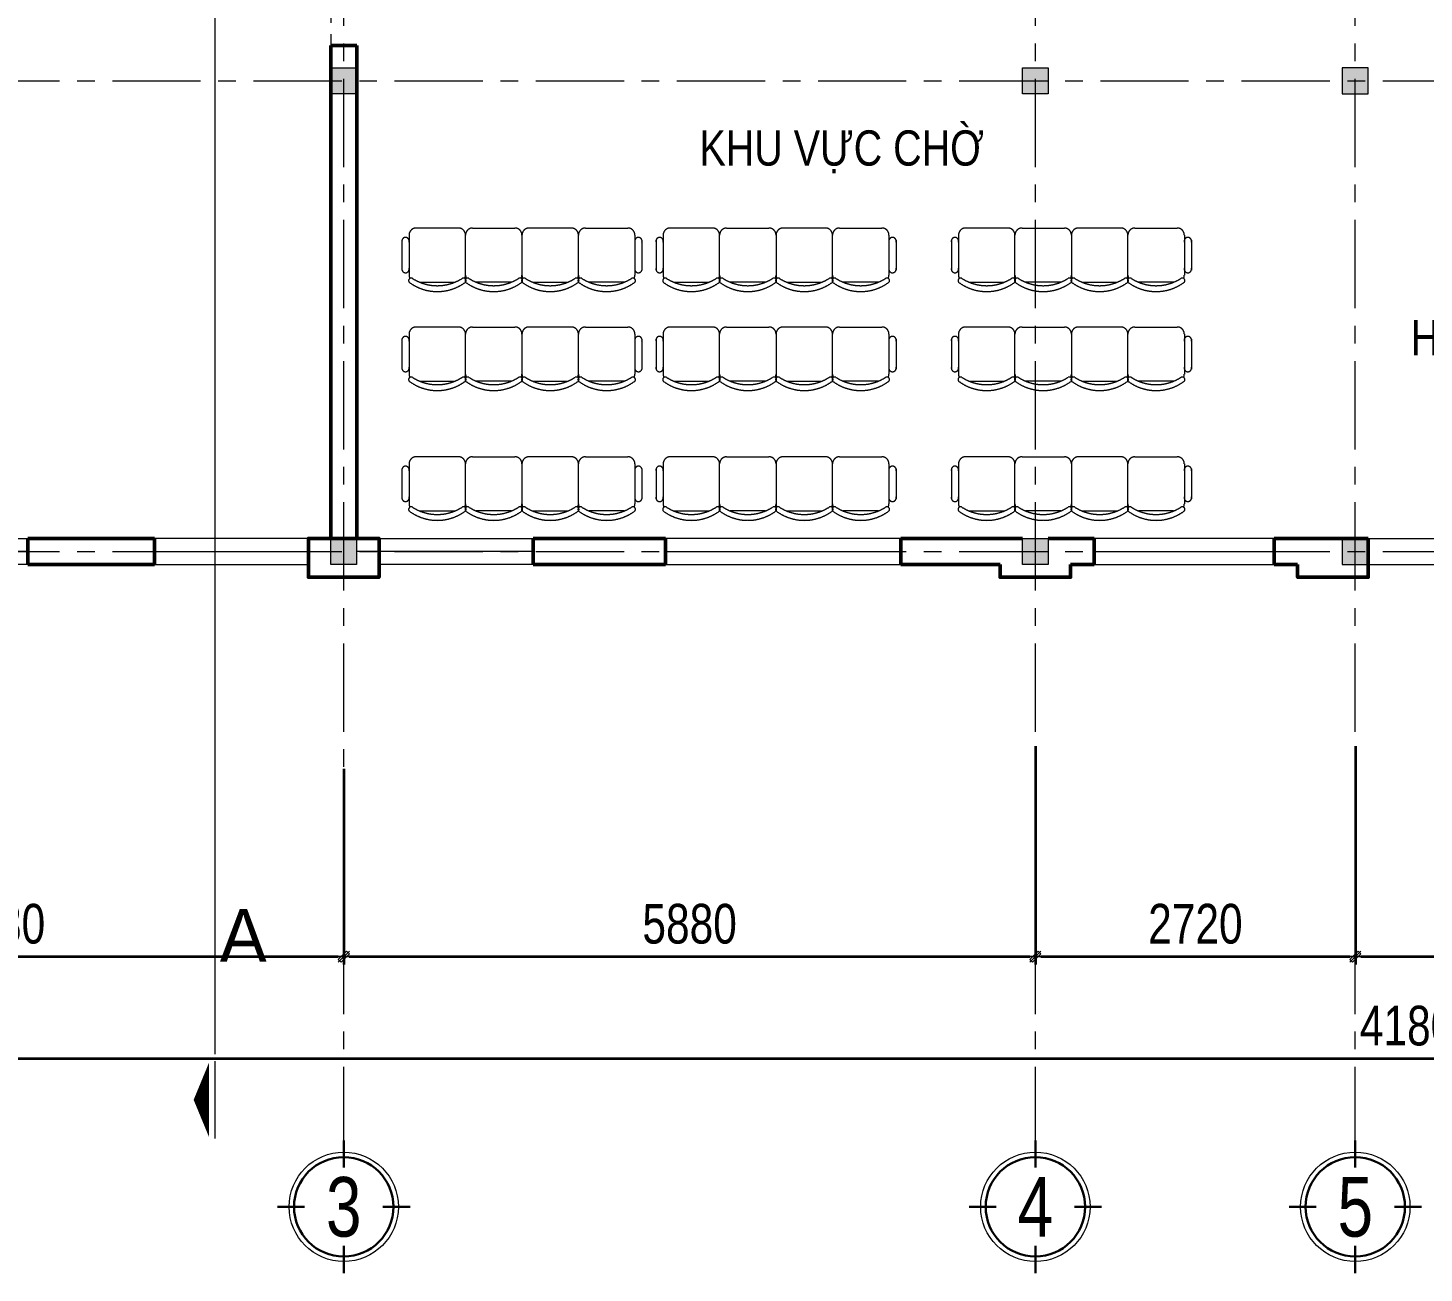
# Model space of a CAD drawing. Header units: millimetres. Extents: x 1109421 to 1726579, y -247837 to 144927.
# Drawn here: x 1245442 to 1257312, y -221102 to -210517 of the extents above; entities that cross this region are included whole.
import ezdxf
from ezdxf.enums import TextEntityAlignment as Align

# ---------------------------------------------------------------- set-up
doc = ezdxf.new("R2010")
doc.units = ezdxf.units.MM
doc.header["$LTSCALE"] = 600
doc.header["$MEASUREMENT"] = 0
for name, pattern in [('00_Hidden', [2.4, 1.6, -0.8]), ('CENTER', [2, 1.25, -0.25, 0.25, -0.25]), ('DASHED', [0.75, 0.5, -0.25]), ('HIDDEN', [0.375, 0.25, -0.125])]:
    doc.linetypes.add(name, pattern=pattern)
doc.layers.get('0').update_dxf_attribs({"lineweight": 0})
doc.layers.get('Defpoints').update_dxf_attribs({"lineweight": 0})
for name, color, linetype, lineweight in [('cat1', 30, 'Continuous', 50), ('cot', 40, 'Continuous', 13), ('dim', 144, 'Continuous', 13), ('LC ISO', 153, 'Continuous', 13), ('LC Khac', 4, 'Continuous', 9), ('LC MANH DUT', 35, 'HIDDEN', 5), ('LC Text2', 7, 'Continuous', 25), ('Noi that', 35, 'Continuous', 9), ('PCCC-BAO CHAY - DAY', 3, 'DASHED', 35), ('thay1', 63, 'Continuous', 18), ('truc', 76, 'CENTER', 9)]:
    doc.layers.add(name, color=color, linetype=linetype, lineweight=lineweight)
doc.styles.add('EG 1', font='VHAVANB.TTF')
doc.styles.add('HOATBIF', font='hoatbif.shx', dxfattribs={"width": 0.8})
doc.styles.add('LC 1', font='VHAVANB.TTF')
doc.styles.add('T2', font='VHARIAL.TTF', dxfattribs={"width": 0.8})
doc.styles.add('Tahoma', font='tahoma.ttf')
doc.dimstyles.new('1-135', dxfattribs={"dimscale": 135, "dimtxt": 2.5, "dimasz": 0.35, "dimexe": 0.5, "dimexo": 0, "dimgap": 0.8, "dimtad": 1, "dimdec": 0, "dimzin": 0, "dimdsep": 46, "dimtxsty": 'HOATBIF', "dimblk1": 'DOT', "dimblk2": 'DOT', "dimsah": 1, "dimcen": -1, "dimdle": 1, "dimclrd": 256, "dimclre": 256, "dimclrt": 4, "dimadec": 3, "dimazin": 2, "dimtfac": 0.333333, "dimtdec": 0, "dimtix": 1, "dimtmove": 2, "dimatfit": 3, "dimldrblk": 'DOT', "dimfxl": 1, "dimtvp": 0.833333, "dimtolj": 1, "dimtzin": 0, "dimarcsym": 0})

# ---------------------------------------------------------------- blocks, each defined once
blk = doc.blocks.new('c330x450')
at = {"layer": 'cot', "ltscale": 2}
h = blk.add_hatch(color=256, dxfattribs=at)
h.dxf.hatch_style = 1
h.paths.add_polyline_path([(897343, 22412), (897563, 22412), (897563, 22632), (897343, 22632)])
blk.add_lwpolyline([(897343, 22412), (897563, 22412), (897563, 22632), (897343, 22632)], close=True, dxfattribs=at)
blk = doc.blocks.new('KyHieu TrucDinhVi')
at = {"color": 7, "lineweight": 30}
for p, q in [((0, 2.364), (0, 4)), ((-2.364, 0), (-4, 0)), ((2.364, 0), (4, 0)), ((0, -2.364), (0, -4))]:
    blk.add_line(p, q, dxfattribs=at)
blk.add_circle((0, 0), 3.3)
blk.add_circle((0, 0), 3, dxfattribs=at)
at = {"ltscale": 20, "style": 'Tahoma'}
blk.add_attdef('AA', text='', height=3, dxfattribs=at).set_placement((0, 0), align=Align.MIDDLE_CENTER)
blk = doc.blocks.new('DOT')
at = {"layer": 'dim'}
for p, q in [((-3, 0), (3, 0)), ((-1, -1), (1, 1))]:
    blk.add_line(p, q, dxfattribs=at)
blk.add_lwpolyline([(0.5, 1), (-1, -0.5), (-0.5, -1), (1, 0.5)], close=True, dxfattribs=at)
blk = doc.blocks.new('*D526')
at = {"layer": 'Defpoints', "color": 0, "transparency": 16777216}
for p in [(1150076, -194442), (1144196, -194701), (1150076, -196037)]:
    blk.add_point(p, dxfattribs=at)
at = {"layer": 'dim', "lineweight": -2, "transparency": 16777216}
for p, q in [((1150076, -194442), (1150076, -196104)), ((1144196, -194701), (1144196, -196104)), ((1144243, -196037), (1150028, -196037))]:
    blk.add_line(p, q, dxfattribs=at)
at = {"layer": 'dim', "lineweight": -2, "transparency": 16777216, "xscale": 47.25, "yscale": 47.25, "zscale": 47.25, "rotation": 180}
blk.add_blockref('DOT', (1144196, -196037), dxfattribs=at)
at = {"layer": 'dim', "lineweight": -2, "transparency": 16777216, "xscale": 47.25, "yscale": 47.25, "zscale": 47.25}
blk.add_blockref('DOT', (1150076, -196037), dxfattribs=at)
at = {"layer": 'dim', "color": 4, "transparency": 16777216, "insert": (1147136, -195760), "char_height": 337.5, "attachment_point": 5, "style": 'HOATBIF'}
blk.add_mtext('\\A1;5880', dxfattribs=at)
blk = doc.blocks.new('_Dot')
at = {"color": 0, "linetype": 'ByBlock', "lineweight": -2}
blk.add_line((-0.5, 0), (-1, 0), dxfattribs=at)
at = {"color": 0, "linetype": 'ByBlock', "const_width": 0.5}
blk.add_lwpolyline([(-0.25, 0, 1), (0.25, 0, 1)], format="xyb", close=True, dxfattribs=at)
blk = doc.blocks.new('*D527')
at = {"layer": 'Defpoints', "color": 0, "transparency": 16777216}
for p in [(1155956, -194249), (1150076, -194442), (1155956, -196037)]:
    blk.add_point(p, dxfattribs=at)
at = {"layer": 'dim', "lineweight": -2, "transparency": 16777216}
for p, q in [((1155956, -194249), (1155956, -196104)), ((1150076, -194442), (1150076, -196104)), ((1150123, -196037), (1155908, -196037))]:
    blk.add_line(p, q, dxfattribs=at)
at = {"layer": 'dim', "lineweight": -2, "transparency": 16777216, "xscale": 47.25, "yscale": 47.25, "zscale": 47.25, "rotation": 180}
blk.add_blockref('DOT', (1150076, -196037), dxfattribs=at)
at = {"layer": 'dim', "lineweight": -2, "transparency": 16777216, "xscale": 47.25, "yscale": 47.25, "zscale": 47.25}
blk.add_blockref('DOT', (1155956, -196037), dxfattribs=at)
at = {"layer": 'dim', "color": 4, "transparency": 16777216, "insert": (1153016, -195760), "char_height": 337.5, "attachment_point": 5, "style": 'HOATBIF'}
blk.add_mtext('\\A1;5880', dxfattribs=at)
blk = doc.blocks.new('*D528')
at = {"layer": 'Defpoints', "color": 0, "transparency": 16777216}
for p in [(1155956, -194249), (1158676, -194249), (1158676, -196037)]:
    blk.add_point(p, dxfattribs=at)
at = {"layer": 'dim', "lineweight": -2, "transparency": 16777216}
for p, q in [((1155956, -194249), (1155956, -196104)), ((1158676, -194249), (1158676, -196104)), ((1156003, -196037), (1158628, -196037))]:
    blk.add_line(p, q, dxfattribs=at)
at = {"layer": 'dim', "lineweight": -2, "transparency": 16777216, "xscale": 47.25, "yscale": 47.25, "zscale": 47.25, "rotation": 180}
blk.add_blockref('DOT', (1155956, -196037), dxfattribs=at)
at = {"layer": 'dim', "lineweight": -2, "transparency": 16777216, "xscale": 47.25, "yscale": 47.25, "zscale": 47.25}
blk.add_blockref('DOT', (1158676, -196037), dxfattribs=at)
at = {"layer": 'dim', "color": 4, "transparency": 16777216, "insert": (1157316, -195760), "char_height": 337.5, "attachment_point": 5, "style": 'HOATBIF'}
blk.add_mtext('\\A1;2720', dxfattribs=at)
blk = doc.blocks.new('*D529')
at = {"layer": 'Defpoints', "color": 0, "transparency": 16777216}
for p in [(1158676, -194249), (1163156, -194472), (1163156, -196037)]:
    blk.add_point(p, dxfattribs=at)
at = {"layer": 'dim', "lineweight": -2, "transparency": 16777216}
for p, q in [((1158676, -194249), (1158676, -196104)), ((1163156, -194472), (1163156, -196104)), ((1158723, -196037), (1163108, -196037))]:
    blk.add_line(p, q, dxfattribs=at)
at = {"layer": 'dim', "lineweight": -2, "transparency": 16777216, "xscale": 47.25, "yscale": 47.25, "zscale": 47.25, "rotation": 180}
blk.add_blockref('DOT', (1158676, -196037), dxfattribs=at)
at = {"layer": 'dim', "lineweight": -2, "transparency": 16777216, "xscale": 47.25, "yscale": 47.25, "zscale": 47.25}
blk.add_blockref('DOT', (1163156, -196037), dxfattribs=at)
at = {"layer": 'dim', "color": 4, "transparency": 16777216, "insert": (1160916, -195760), "char_height": 337.5, "attachment_point": 5, "style": 'HOATBIF'}
blk.add_mtext('\\A1;4480', dxfattribs=at)
blk = doc.blocks.new('*D533')
at = {"layer": 'Defpoints', "color": 0, "transparency": 16777216}
for p in [(1138316, -194407), (1180116, -194407), (1180116, -196902)]:
    blk.add_point(p, dxfattribs=at)
at = {"layer": 'dim', "lineweight": -2, "transparency": 16777216}
for p, q in [((1138316, -194407), (1138316, -196970)), ((1180116, -194407), (1180116, -196970)), ((1138363, -196902), (1180068, -196902))]:
    blk.add_line(p, q, dxfattribs=at)
at = {"layer": 'dim', "lineweight": -2, "transparency": 16777216, "xscale": 47.25, "yscale": 47.25, "zscale": 47.25, "rotation": 180}
blk.add_blockref('DOT', (1138316, -196902), dxfattribs=at)
at = {"layer": 'dim', "lineweight": -2, "transparency": 16777216, "xscale": 47.25, "yscale": 47.25, "zscale": 47.25}
blk.add_blockref('DOT', (1180116, -196902), dxfattribs=at)
at = {"layer": 'dim', "color": 4, "transparency": 16777216, "insert": (1159216, -196626), "char_height": 337.5, "attachment_point": 5, "style": 'HOATBIF'}
blk.add_mtext('\\A1;41800', dxfattribs=at)
blk = doc.blocks.new('*U584')
at = {"layer": 'LC Khac', "color": 1, "ltscale": 2}
for p, q in [((0, 485.5), (0, 0)), ((0, -15861.6), (0, -16347))]:
    blk.add_line(p, q, dxfattribs=at)
for points in [[(134, 242.7, 0, 471.4, 0), (36.6, 242.7, 275, 275, 0)], [(134, -16104.3, 0, 471.4, 0), (36.6, -16104.3, 275, 275, 0)]]:
    blk.add_lwpolyline(points, format="xyseb", dxfattribs=at)
at = {"layer": 'LC MANH DUT', "ltscale": 200}
blk.add_line((0, -48.7), (0, -15817.7), dxfattribs=at)
at = {"ltscale": 2, "style": 'LC 1'}
for p in [(-178.5, 242.7), (-178.5, -16104.3)]:
    blk.add_attdef('LC', text='', height=330, dxfattribs=at).set_placement(p, align=Align.MIDDLE_CENTER)
blk = doc.blocks.new('dfdfdffđ')
at = {"layer": 'Noi that', "linetype": '00_Hidden'}
for p, q in [((954257, -6273), (954257, -6613)), ((954677, -6213), (954317, -6213)), ((954737, -6613), (954737, -6273)), ((954737, -6613), (954737, -6273)), ((954797, -6213), (955157, -6213)), ((955217, -6273), (955217, -6613)), ((955217, -6273), (955217, -6613)), ((955637, -6213), (955277, -6213)), ((955697, -6613), (955697, -6273)), ((955697, -6613), (955697, -6273)), ((955757, -6213), (956117, -6213)), ((956177, -6273), (956177, -6613)), ((954197, -6316), (954197, -6571)), ((956237, -6316), (956237, -6571)), ((954348, -6673), (954646, -6673)), ((955126, -6673), (954828, -6673)), ((955308, -6673), (955606, -6673)), ((956086, -6673), (955788, -6673))]:
    blk.add_line(p, q, dxfattribs=at)
for centre, radius, start, end in [((954317, -6273), 60, 90, 180), ((954677, -6273), 60, 0, 90), ((954797, -6273), 60, 90, 180), ((955157, -6273), 60, 0, 90), ((955277, -6273), 60, 90, 180), ((955637, -6273), 60, 0, 90), ((955757, -6273), 60, 90, 180), ((956117, -6273), 60, 0, 90), ((954227, -6324), 31.2, 343.7398, 196.2602), ((956207, -6324), 31.2, 343.7398, 196.2602), ((954227, -6562), 31.2, 163.7398, 16.2602), ((954275, -6660), 21.9, 57.9726, 216.6901), ((954317, -6613), 60, 180, 207.5844), ((954497, -6310), 393, 237.5758, 302.4242), ((954720, -6660), 21.9, 323.3099, 122.0274), ((954677, -6613), 60, 332.4156, 0), ((954755, -6660), 21.9, 57.9726, 216.6901), ((954797, -6613), 60, 180, 207.5844), ((954977, -6310), 393, 237.5758, 302.4242), ((955200, -6660), 21.9, 323.3099, 122.0274), ((955157, -6613), 60, 332.4156, 0), ((955235, -6660), 21.9, 57.9726, 216.6901), ((955277, -6613), 60, 180, 207.5844), ((955457, -6310), 393, 237.5758, 302.4242), ((955680, -6660), 21.9, 323.3099, 122.0274), ((955637, -6613), 60, 332.4156, 0), ((955715, -6660), 21.9, 57.9726, 216.6901), ((955757, -6613), 60, 180, 207.5844), ((955937, -6310), 393, 237.5758, 302.4242), ((956160, -6660), 21.9, 323.3099, 122.0274), ((956117, -6613), 60, 332.4156, 0), ((956207, -6562), 31.2, 163.7398, 16.2602), ((954497, -6353), 400, 233.1301, 306.8699), ((954977, -6353), 400, 233.1301, 306.8699), ((955457, -6353), 400, 233.1301, 306.8699), ((955937, -6353), 400, 233.1301, 306.8699)]:
    blk.add_arc(centre, radius, start, end, dxfattribs=at)
blk = doc.blocks.new('A$Ce210b8fe')
at = {"layer": 'cat1'}
for p, q in [((14736.6, 13818.1), (14736.6, 9628.1)), ((14736.6, 13818.1), (14956.6, 13818.1)), ((14956.6, 13818.1), (14956.6, 9628.1)), ((12161.6, 9628.1), (12161.6, 9408.1)), ((12161.6, 9628.1), (13236.6, 9628.1)), ((13236.6, 9408.1), (13236.6, 9628.1)), ((16456.6, 9408.1), (16456.6, 9628.1)), ((16456.6, 9628.1), (17581.6, 9628.1)), ((17581.6, 9628.1), (17581.6, 9408.1)), ((19581.6, 9628.1), (19581.6, 9408.1)), ((19581.6, 9628.1), (20616.6, 9628.1)), ((19581.6, 9628.1), (20616.6, 9628.1)), ((20836.6, 9628.1), (21226.6, 9628.1)), ((21226.6, 9628.1), (21226.6, 9408.1)), ((22756.6, 9628.1), (22756.6, 9408.1)), ((22756.6, 9628.1), (23556.6, 9628.1)), ((23556.6, 9628.1), (23556.6, 9408.1)), ((12161.6, 9408.1), (13236.6, 9408.1)), ((16456.6, 9408.1), (17581.6, 9408.1)), ((19581.6, 9408.1), (20426.6, 9408.1)), ((21026.6, 9408.1), (21226.6, 9408.1)), ((22756.6, 9408.1), (22956.6, 9408.1))]:
    blk.add_line(p, q, dxfattribs=at)
for points in [[(14546.6, 9408.1), (14546.6, 9628.1), (15146.6, 9628.1), (15146.6, 9408.1)], [(14546.6, 9408.1), (14546.6, 9298.1), (15146.6, 9298.1), (15146.6, 9408.1)], [(20426.6, 9408.1), (20426.6, 9298.1), (21026.6, 9298.1), (21026.6, 9408.1)], [(22956.6, 9408.1), (22956.6, 9298.1), (23556.6, 9298.1), (23556.6, 9408.1)]]:
    blk.add_lwpolyline(points, dxfattribs=at)
at = {"layer": 'Noi that', "linetype": '00_Hidden', "ltscale": 0.2}
blk.add_line((14736.6, 16218.1), (14736.6, 13818.1), dxfattribs=at)
at = {"layer": 'thay1'}
for p, q in [((23556.6, 9628.1), (27816.6, 9628.1)), ((12161.6, 9518.1), (10161.6, 9518.1)), ((13236.6, 9518.1), (14736.6, 9518.1)), ((16456.6, 9518.1), (14956.6, 9518.1)), ((17581.6, 9518.1), (19581.6, 9518.1)), ((21226.6, 9518.1), (22756.6, 9518.1)), ((23556.6, 9408.1), (27816.6, 9408.1))]:
    blk.add_line(p, q, dxfattribs=at)
for points in [[(12161.6, 9408.1), (10161.6, 9408.1), (10161.6, 9628.1), (12161.6, 9628.1)], [(13236.6, 9408.1), (14546.6, 9408.1), (14546.6, 9628.1), (13236.6, 9628.1)], [(16456.6, 9408.1), (15146.6, 9408.1), (15146.6, 9628.1), (16456.6, 9628.1)], [(17581.6, 9408.1), (19581.6, 9408.1), (19581.6, 9628.1), (17581.6, 9628.1)], [(21226.6, 9408.1), (22756.6, 9408.1), (22756.6, 9628.1), (21226.6, 9628.1)]]:
    blk.add_lwpolyline(points, close=True, dxfattribs=at)
at = {"layer": 'truc'}
for p, q in [((14846.6, 4385.8), (14846.6, 26962)), ((20726.6, 4385.8), (20726.6, 26962)), ((23446.6, 4385.8), (23446.6, 26962)), ((879.3, 13518.1), (47850, 13518.1)), ((879.3, 9518.1), (47850, 9518.1))]:
    blk.add_line(p, q, dxfattribs=at)
ref = blk.add_blockref('*U584', (13751.4, 26597.1), dxfattribs=dict(xscale=-1.35, yscale=1.35, zscale=1.35))
ref.add_attrib('LC', 'A', dxfattribs={"ltscale": 2, "height": 445.5, "style": 'LC 1'}).set_placement((13992.5, 6254.3), align=Align.MIDDLE_CENTER)
ref.add_attrib('LC', 'A', dxfattribs={"ltscale": 2, "height": 445.5, "style": 'LC 1'}).set_placement((13992.7, 26924.8), align=Align.MIDDLE_CENTER)
at = {"layer": 'cat1', "xscale": -1, "rotation": 180}
for p in [(-882606.7, 36039.9), (-876726.7, 36039.9), (-882606.7, 32039.9), (-876726.7, 32039.9)]:
    blk.add_blockref('c330x450', p, dxfattribs=at)
at = {"layer": 'cat1'}
for name, p in [('c330x450', (-874006.7, -9003.8)), ('dfdfdffđ', (-938855.1, 18480)), ('dfdfdffđ', (-936695, 18480)), ('dfdfdffđ', (-934183.9, 18480)), ('dfdfdffđ', (-938855.1, 17638.7)), ('dfdfdffđ', (-936695, 17638.7)), ('dfdfdffđ', (-934183.9, 17638.7)), ('dfdfdffđ', (-938855.1, 16535.3)), ('dfdfdffđ', (-936695, 16535.3)), ('dfdfdffđ', (-934183.9, 16535.3)), ('c330x450', (-874006.7, -13003.8))]:
    blk.add_blockref(name, p, dxfattribs=at)
at = {"layer": 'LC ISO'}
ref = blk.add_blockref('KyHieu TrucDinhVi', (14846.6, 3946.9), dxfattribs=dict(at, xscale=140.8352653944289, yscale=140.8352653944289, zscale=140.8352653944289))
ref.add_attrib('AA', '3', dxfattribs={"layer": '0', "ltscale": 20, "height": 507, "style": 'EG 1', "width": 0.8}).set_placement((14846.6, 3946.9), align=Align.MIDDLE_CENTER)
ref = blk.add_blockref('KyHieu TrucDinhVi', (20726.6, 3946.9), dxfattribs=dict(at, xscale=140.8352653944289, yscale=140.8352653944289, zscale=140.8352653944289))
ref.add_attrib('AA', '4', dxfattribs={"layer": '0', "ltscale": 20, "height": 507, "style": 'EG 1', "width": 0.8}).set_placement((20726.6, 3946.9), align=Align.MIDDLE_CENTER)
ref = blk.add_blockref('KyHieu TrucDinhVi', (23446.6, 3946.9), dxfattribs=dict(at, xscale=140.8352653944289, yscale=140.8352653944289, zscale=140.8352653944289))
ref.add_attrib('AA', '5', dxfattribs={"layer": '0', "ltscale": 20, "height": 507, "style": 'EG 1', "width": 0.8}).set_placement((23446.6, 3946.9), align=Align.MIDDLE_CENTER)
at = {"layer": 'LC Text2', "style": 'T2', "width": 0.8}
for s, p in [('khu vùc chê', (17871.4, 12797.4)), ('h\xadíng dÉn', (23919.1, 11184.2))]:
    blk.add_text(s, height=300, dxfattribs=at).set_placement(p)
at = {"layer": 'dim'}
for base, p1, p2, picture, middle in [((20726.6, 6074.4), (14846.6, 7669.2), (20726.6, 7861.5), '*D527', (17786.6, 6351.2)), ((23446.6, 6074.4), (20726.6, 7861.5), (23446.6, 7861.5), '*D528', (22086.6, 6351.2)), ((27926.6, 6074.4), (23446.6, 7861.5), (27926.6, 7639.3), '*D529', (25686.6, 6351.2)), ((44886.6, 5208.7), (3086.6, 7703.5), (44886.6, 7703.5), '*D533', (23986.6, 5485.4)), ((14846.6, 6074.4), (8966.6, 7409.7), (14846.6, 7669.2), '*D526', (11906.6, 6351.2))]:
    dim = blk.add_linear_dim(base=base, p1=p1, p2=p2, dimstyle='1-135', dxfattribs=at)
    dim.commit()
    dim.dimension.update_dxf_attribs({"geometry": picture, "text_midpoint": middle, "insert": (-1135228.9, 202111)})

msp = doc.modelspace()

# ---------------------------------------------------------------- block references
at = {"layer": 'PCCC-BAO CHAY - DAY'}
msp.add_blockref('A$Ce210b8fe', (1233280.3, -224485.4), dxfattribs=at)

doc.saveas('drawing.dxf')
